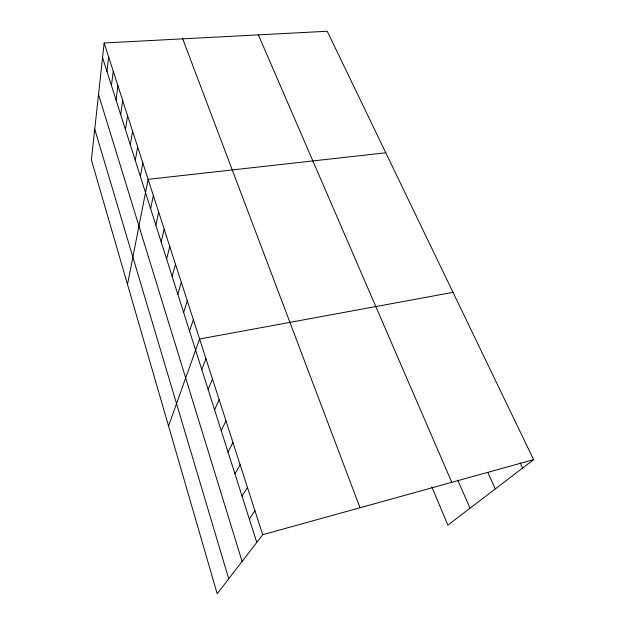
<?xml version="1.0" encoding="UTF-8"?>
<svg xmlns="http://www.w3.org/2000/svg" width="625" height="625" viewBox="0 0 625 625"><rect width="100%" height="100%" fill="white"/><g stroke="black" fill="none" stroke-linecap="round" stroke-linejoin="round"><path stroke-width="0.94" d="M104.148 42.977L91.391 159.883L217.188 593.75L262.695 534.719L533.609 459.656L327.234 31.25L104.148 42.977L262.695 534.719M106.961 71.445L108.648 56.953M111.453 85.57L113.242 71.195M116.031 99.977L117.93 85.727M120.703 114.656L122.711 100.547M125.469 129.633L127.586 115.672M130.328 144.906L132.555 131.102M135.281 160.492L137.633 146.852M140.344 176.398L142.82 162.93M127.5 284.43L148.117 179.344L385.773 152.781M150.625 208.719L153.359 195.617M155.844 225.125L158.719 212.227M161.172 241.875L164.188 229.188M166.609 258.977L169.773 246.508M172.164 276.445L175.477 264.203M177.836 294.281L181.305 282.289M183.633 312.5L187.266 300.773M189.555 331.117L193.359 319.664M168.555 426.031L199.586 338.992L453.016 292.359M201.797 369.602L205.961 358.75M208.125 389.5L212.477 378.969M214.602 409.844L219.148 399.656M221.219 430.664L225.977 420.836M228 451.969L232.969 442.523M234.938 473.773L240.133 464.734M242.039 496.109L247.469 487.492M249.312 518.977L254.992 510.812M533.609 459.656L447.898 525.117L431.82 486.891M520.203 462.836L522.656 468.016M487.828 472.492L495.281 488.922M457.781 480.18L470.008 508.227M258.375 34.867L451.797 482.32M182.688 38.852L360.031 507.75M102.555 57.586L256.766 542.406M98.523 94.523L242.094 561.445M94.742 129.156L228.727 578.773"/></g></svg>
